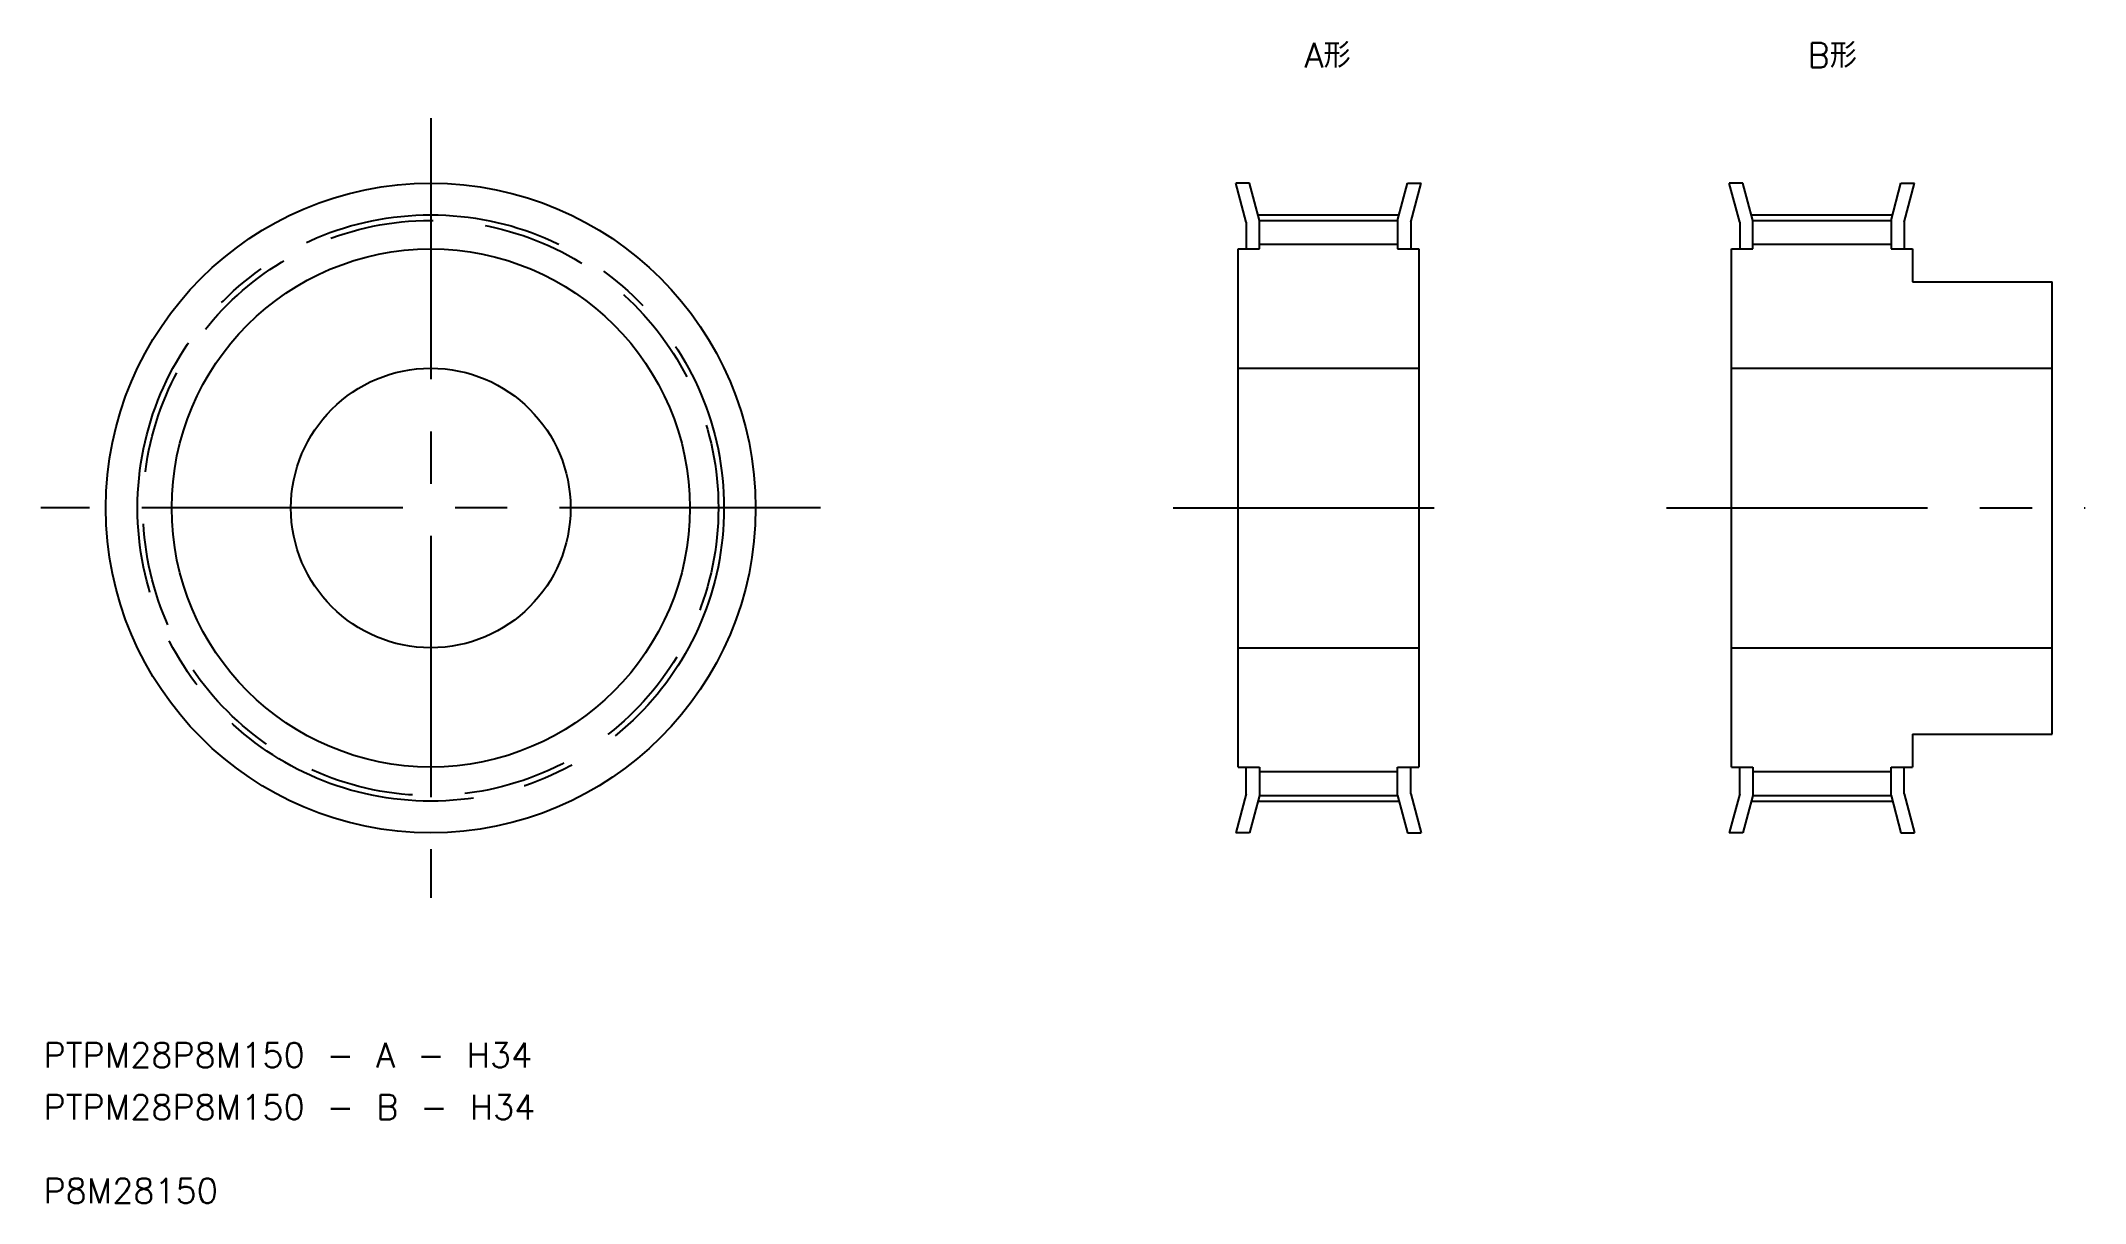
# Model space of a CAD drawing. Extents: x 22 to 270, y 0 to 142.
import ezdxf
from ezdxf.enums import TextEntityAlignment as Align

# ---------------------------------------------------------------- set-up
doc = ezdxf.new("R2010")
doc.units = 0
doc.header["$MEASUREMENT"] = 0
doc.linetypes.add('CENTER', pattern=[50.8, 31.75, -6.35, 6.35, -6.35])
doc.linetypes.add('DASHED', pattern=[19.05, 12.7, -6.35])
doc.layers.get('0').update_dxf_attribs({"linetype": 'CONTINUOUS'})
doc.layers.add('CENTER', color=1, linetype='CONTINUOUS')
doc.styles.get("Standard").update_dxf_attribs({"font": 'txt.shx', "bigfont": 'bigfont.shx'})

msp = doc.modelspace()

# ---------------------------------------------------------------- linework, layer by layer
at = {"color": 7, "linetype": 'Continuous'}
for p, q in [((168.47, 124.35), (166.81, 124.35)), ((168.09, 119.61), (166.81, 124.35)), ((169.69, 119.82), (168.47, 124.35)), ((186.49, 119.82), (187.7, 124.35)), ((187.7, 124.35), (189.36, 124.35)), ((188.09, 119.61), (189.36, 124.35)), ((228.09, 119.61), (226.81, 124.35)), ((228.47, 124.35), (226.81, 124.35)), ((229.69, 119.82), (228.47, 124.35)), ((246.49, 119.82), (247.7, 124.35)), ((247.7, 124.35), (249.36, 124.35)), ((248.09, 119.61), (249.36, 124.35)), ((168.09, 119.61), (168.09, 116.35)), ((169.69, 116.35), (169.69, 119.82)), ((169.69, 119.82), (186.49, 119.82)), ((186.49, 119.82), (186.49, 116.35)), ((188.09, 119.61), (188.09, 116.35)), ((228.09, 119.61), (228.09, 116.35)), ((229.69, 119.82), (246.49, 119.82)), ((229.69, 116.35), (229.69, 119.82)), ((246.49, 119.82), (246.49, 116.35)), ((248.09, 119.61), (248.09, 116.35)), ((169.69, 116.92), (186.49, 116.92)), ((229.69, 116.92), (246.49, 116.92)), ((167.09, 116.35), (169.69, 116.35)), ((167.09, 53.35), (167.09, 116.35)), ((186.49, 116.35), (189.09, 116.35)), ((189.09, 116.35), (189.09, 53.35)), ((227.09, 53.35), (227.09, 116.35)), ((227.09, 116.35), (229.69, 116.35)), ((246.49, 116.35), (249.09, 116.35)), ((249.09, 116.35), (249.09, 112.35)), ((249.09, 112.35), (266.09, 112.35)), ((266.09, 57.35), (266.09, 112.35)), ((167.09, 101.85), (189.09, 101.85)), ((227.09, 101.85), (266.09, 101.85)), ((167.09, 67.85), (189.09, 67.85)), ((227.09, 67.85), (266.09, 67.85)), ((249.09, 57.35), (249.09, 53.35)), ((249.09, 57.35), (266.09, 57.35)), ((167.09, 53.35), (169.69, 53.35)), ((168.09, 50.1), (168.09, 53.35)), ((169.69, 53.35), (169.69, 49.89)), ((169.69, 52.79), (186.49, 52.79)), ((186.49, 49.89), (186.49, 53.35)), ((186.49, 53.35), (189.09, 53.35)), ((188.09, 50.1), (188.09, 53.35)), ((227.09, 53.35), (229.69, 53.35)), ((228.09, 50.1), (228.09, 53.35)), ((229.69, 53.35), (229.69, 49.89)), ((229.69, 52.79), (246.49, 52.79)), ((246.49, 53.35), (249.09, 53.35)), ((246.49, 49.89), (246.49, 53.35)), ((248.09, 50.1), (248.09, 53.35)), ((168.09, 50.1), (166.81, 45.35)), ((169.69, 49.89), (168.47, 45.35)), ((169.69, 49.89), (186.49, 49.89)), ((186.49, 49.89), (187.7, 45.35)), ((188.09, 50.1), (189.36, 45.35)), ((228.09, 50.1), (226.81, 45.35)), ((229.69, 49.89), (228.47, 45.35)), ((229.69, 49.89), (246.49, 49.89)), ((246.49, 49.89), (247.7, 45.35)), ((248.09, 50.1), (249.36, 45.35)), ((168.47, 45.35), (166.81, 45.35)), ((187.7, 45.35), (189.36, 45.35)), ((228.47, 45.35), (226.81, 45.35)), ((247.7, 45.35), (249.36, 45.35))]:
    msp.add_line(p, q, dxfattribs=at)
for radius in [39.5, 31.5, 17]:
    msp.add_circle((68.94, 84.85), radius, dxfattribs=at)
at = {"color": 3, "linetype": 'DASHED'}
msp.add_circle((68.94, 84.85), 34.97, dxfattribs=at)
at = {"layer": 'CENTER', "color": 1, "linetype": 'CENTER'}
for p, q in [((68.94, 132.25), (68.94, 37.45)), ((169.5, 120.5), (186.67, 120.5)), ((229.5, 120.5), (246.67, 120.5)), ((116.34, 84.85), (21.54, 84.85)), ((159.19, 84.85), (193.09, 84.85)), ((219.19, 84.85), (270.09, 84.85)), ((169.5, 49.2), (186.67, 49.2)), ((229.5, 49.2), (246.67, 49.2))]:
    msp.add_line(p, q, dxfattribs=at)
msp.add_circle((68.94, 84.85), 35.65, dxfattribs=at)

# ---------------------------------------------------------------- texts
at = {"color": 7, "linetype": 'Continuous'}
for s, p in [('A形', (175.18, 137.5)), ('B形', (236.34, 137.5)), ('PTPM28P8M150 - A - H34', (21.85, 15.92)), ('PTPM28P8M150 - B - H34', (21.85, 9.6)), ('P8M28150', (21.85, -0.59))]:
    msp.add_text(s, height=3, dxfattribs=at).set_placement(p, align=Align.BOTTOM_LEFT)

doc.saveas('drawing.dxf')
